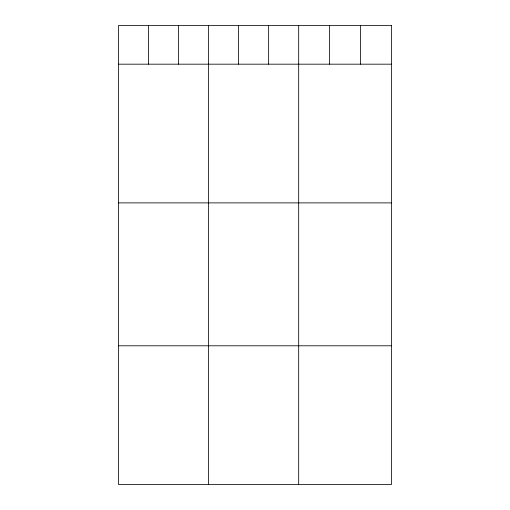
<?xml version="1.0" encoding="UTF-8"?>
<svg xmlns="http://www.w3.org/2000/svg" width="510" height="510" viewBox="0 0 510 510"><rect width="100%" height="100%" fill="white"/><g stroke="black" fill="none" stroke-linecap="round" stroke-linejoin="round"><path stroke-width="0.76" d="M118.492 64.177L391.508 64.177M118.492 202.884L391.508 202.884M118.492 345.793L391.508 345.793M360.564 25.5L360.564 64.177M329.626 25.5L329.626 64.177M298.681 25.5L298.681 484.5M268.649 25.5L268.649 64.177M238.616 25.5L238.616 64.177M208.59 25.5L208.59 484.5M178.557 25.5L178.557 64.177M148.525 25.5L148.525 64.177M391.508 25.5L118.492 25.5L118.492 484.5L391.508 484.5L391.508 25.5"/></g></svg>
